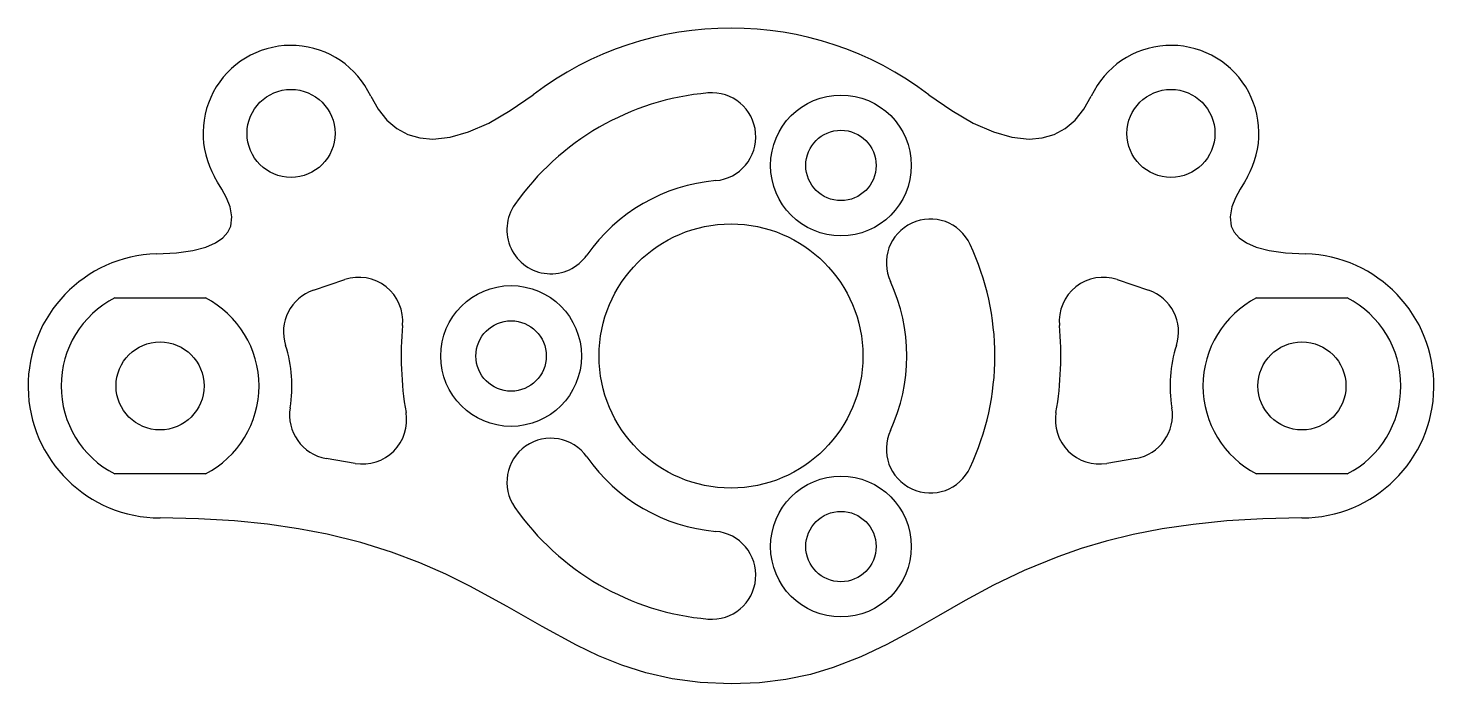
# Model space of a CAD drawing. Extents: x -16 to 16, y -7.5 to 7.5.
import ezdxf

# ---------------------------------------------------------------- set-up
doc = ezdxf.new("R2010")
doc.units = 0
doc.layers.get('0').update_dxf_attribs({"linetype": 'CONTINUOUS'})

msp = doc.modelspace()

# ---------------------------------------------------------------- linework, layer by layer
at = {"color": 7, "linetype": 'CONTINUOUS'}
for p, q in [((-9.495, 1.495), (-8.783, 1.735)), ((8.783, 1.735), (9.495, 1.495)), ((-14.013, 1.32), (-11.951, 1.32)), ((11.951, 1.32), (14.013, 1.32)), ((-8.543, -2.441), (-9.206, -2.327)), ((9.206, -2.327), (8.543, -2.441)), ((-11.951, -2.68), (-14.013, -2.68)), ((14.013, -2.68), (11.951, -2.68))]:
    msp.add_line(p, q, dxfattribs=at)
for points in [[(-8.193, 5.906), (-8.022, 5.606), (-7.824, 5.361), (-7.6, 5.17), (-7.351, 5.034), (-7.077, 4.954), (-6.779, 4.928), (-6.389, 4.97), (-5.966, 5.092), (-5.51, 5.293), (-5.021, 5.575), (-4.502, 5.936)], [(4.502, 5.936), (5.021, 5.575), (5.51, 5.293), (5.966, 5.092), (6.389, 4.97), (6.779, 4.928), (7.077, 4.954), (7.351, 5.034), (7.6, 5.17), (7.824, 5.361), (8.022, 5.606), (8.193, 5.906)], [(-13.06, 2.319), (-12.609, 2.345), (-12.239, 2.398), (-11.945, 2.475), (-11.718, 2.572), (-11.552, 2.686), (-11.44, 2.813), (-11.375, 2.949), (-11.35, 3.166), (-11.39, 3.386), (-11.474, 3.597), (-11.576, 3.789), (-11.673, 3.95), (-11.742, 4.068)], [(11.742, 4.068), (11.673, 3.95), (11.576, 3.789), (11.474, 3.597), (11.39, 3.386), (11.35, 3.166), (11.375, 2.949), (11.44, 2.813), (11.552, 2.686), (11.718, 2.572), (11.945, 2.475), (12.239, 2.398), (12.609, 2.345), (13.06, 2.319)], [(0, -7.45), (-0.699, -7.42), (-1.34, -7.335), (-1.933, -7.201), (-2.486, -7.025), (-3.011, -6.812), (-3.516, -6.57), (-4.295, -6.146), (-5.089, -5.69), (-5.937, -5.228), (-6.487, -4.957), (-7.078, -4.699), (-7.719, -4.458), (-8.418, -4.239), (-9.182, -4.05), (-9.835, -3.924), (-10.537, -3.821), (-11.293, -3.745), (-12.107, -3.697), (-12.982, -3.68)], [(12.982, -3.68), (12.096, -3.697), (11.273, -3.746), (10.51, -3.825), (9.801, -3.929), (9.143, -4.058), (8.532, -4.208), (7.964, -4.376), (7.434, -4.56), (6.668, -4.874), (5.971, -5.21), (5.327, -5.556), (4.719, -5.903), (4.131, -6.239), (3.546, -6.555), (2.95, -6.839), (2.326, -7.081), (1.805, -7.235), (1.249, -7.351), (0.65, -7.424), (0, -7.45)]]:
    msp.add_lwpolyline(points, dxfattribs=at)
for centre, radius in [((-10.004, 5.058), 1), ((2.5, 4.33), 1.6), ((10.004, 5.058), 1), ((2.5, 4.33), 0.8), ((0, 0), 3), ((-5, 0), 1.6), ((-5, 0), 0.8), ((-12.982, -0.68), 1), ((12.982, -0.68), 1), ((2.5, -4.33), 1.6), ((2.5, -4.33), 0.8)]:
    msp.add_circle(centre, radius, dxfattribs=at)
for centre, radius, start, end in [((0, 0), 7.45, 52.8237, 127.1763), ((-10.004, 5.058), 2, 25.0922, 209.665), ((10.004, 5.058), 2, 330.335, 154.9078), ((0, 0), 6, 94.9992, 145.0008), ((-0.436, 4.981), 1, 274.9992, 94.9992), ((0, 0), 4, 94.9992, 145.0008), ((-4.096, 2.868), 1, 145.0008, 325.0008), ((4.532, 2.113), 1, 25.0008, 205.0008), ((-12.982, -0.68), 3, 91.4848, 270), ((0, 0), 6, 334.9992, 25.0008), ((12.982, -0.68), 3, 270, 88.5152), ((-8.463, 0.788), 1, 354.6814, 108.6303), ((0, 0), 4, 334.9992, 25.0008), ((8.463, 0.788), 1, 71.3697, 185.3186), ((-12.982, -0.68), 2.25, 117.266, 242.734), ((-12.982, -0.68), 2.25, 297.266, 62.734), ((-9.175, 0.548), 1, 108.6303, 197.8797), ((9.175, 0.548), 1, 342.1203, 71.3697), ((12.982, -0.68), 2.25, 117.266, 242.734), ((12.982, -0.68), 2.25, 297.266, 62.734), ((0, 0), 7.5, 174.6814, 189.8562), ((0, 0), 7.5, 350.1438, 5.3186), ((-12.982, -0.68), 3, 350.4842, 17.8797), ((12.982, -0.68), 3, 162.1203, 189.5158), ((-9.037, -1.342), 1, 170.4842, 260.2785), ((9.037, -1.342), 1, 279.7215, 9.5158), ((-8.375, -1.455), 1, 260.2785, 9.8562), ((8.375, -1.455), 1, 170.1438, 279.7215), ((-4.096, -2.868), 1, 34.9992, 214.9992), ((4.532, -2.113), 1, 154.9992, 334.9992), ((0, 0), 4, 214.9992, 265.0008), ((0, 0), 6, 214.9992, 265.0008), ((-0.436, -4.981), 1, 265.0008, 85.0008)]:
    msp.add_arc(centre, radius, start, end, dxfattribs=at)

doc.saveas('drawing.dxf')
